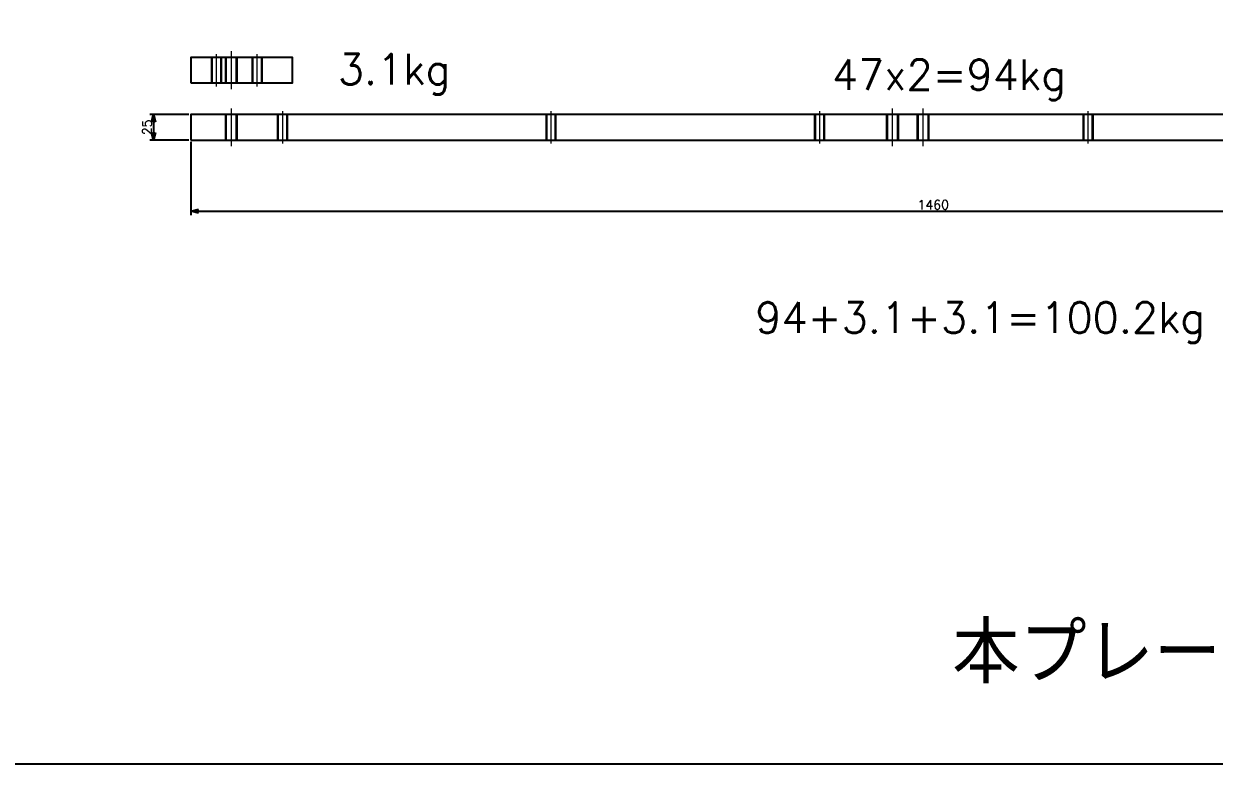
# Model space of a CAD drawing. Header units: millimetres. Extents: x -16130 to 36813, y -8099 to 27484.
# Drawn here: x 32796 to 33967, y 16789 to 17517 of the extents above; entities that cross this region are included whole.
import ezdxf

# ---------------------------------------------------------------- set-up
doc = ezdxf.new("R2010")
doc.units = ezdxf.units.MM
doc.header["$LTSCALE"] = 6
doc.header["$PDMODE"] = 99
doc.header["$PDSIZE"] = 1
doc.linetypes.add('CENTER2', pattern=[28.575, 19.05, -3.175, 3.175, -3.175])
doc.linetypes.add('HIDDEN', pattern=[9.525, 6.35, -3.175])
for name, color, linetype, lineweight in [('04_HIDDEN', 2, 'HIDDEN', 13), ('05_CENTER', 4, 'CENTER2', 13), ('08_DIM', 3, 'Continuous', 13)]:
    doc.layers.add(name, color=color, linetype=linetype, lineweight=lineweight)
doc.styles.add('KSS_TXT', font='txt.shx', dxfattribs={"bigfont": 'extfont2.shx'})
doc.dimstyles.new('KSS_DIM', dxfattribs={"dimtxt": 3, "dimasz": 2.5, "dimexe": 1.25, "dimexo": 0.625, "dimtad": 1, "dimdsep": 46, "dimtxsty": 'KSS_TXT', "dimblk": 'OPEN30', "dimcen": 0, "dimazin": 2, "dimtfac": 0.75, "dimtmove": 0, "dimatfit": 3, "dimldrblk": 'OPEN30', "dimfxl": 1, "dimtolj": 1, "dimarcsym": 0})

# ---------------------------------------------------------------- blocks, each defined once
blk = doc.blocks.new('A$C59FC4813_1_1_1')
at = {"color": 0}
blk.add_lwpolyline([(150, -30), (1610, -30), (1610, -5), (150, -5)], close=True, dxfattribs=at)
at = {"layer": '04_HIDDEN'}
for p, q in [((184, -30), (184, -5)), ((185.2, -30), (185.2, -5)), ((194.7, -30), (194.7, -5)), ((196, -30), (196, -5)), ((235, -5), (235, -30)), ((236, -5), (236, -30)), ((244, -5), (244, -30)), ((245, -5), (245, -30)), ((499, -5), (499, -30)), ((500, -5), (500, -30)), ((508, -5), (508, -30)), ((509, -5), (509, -30)), ((763, -5), (763, -30)), ((764, -5), (764, -30)), ((772, -5), (772, -30)), ((773, -5), (773, -30)), ((834, -30), (834, -5)), ((835.3, -30), (835.3, -5)), ((844.8, -30), (844.8, -5)), ((846, -30), (846, -5)), ((864, -30), (864, -5)), ((865.3, -30), (865.3, -5)), ((874.8, -30), (874.8, -5)), ((876, -30), (876, -5)), ((1027, -5), (1027, -30)), ((1028, -5), (1028, -30)), ((1036, -5), (1036, -30)), ((1037, -5), (1037, -30))]:
    blk.add_line(p, q, dxfattribs=at)
at = {"layer": '05_CENTER'}
for p, q in [((190, -36.1), (190, 1.1)), ((840, -36.1), (840, 1.1)), ((870, -36.1), (870, 1.1)), ((240, -1.6), (240, -33.4)), ((504, -1.6), (504, -33.4)), ((768, -1.6), (768, -33.4)), ((1032, -1.6), (1032, -33.4))]:
    blk.add_line(p, q, dxfattribs=at)
blk = doc.blocks.new('_Open30')
at = {"color": 0, "linetype": 'ByBlock', "lineweight": -2}
for p, q in [((-1, 0.27), (0, 0)), ((0, 0), (-1, -0.27)), ((0, 0), (-1, 0))]:
    blk.add_line(p, q, dxfattribs=at)
blk = doc.blocks.new('*D827')
at = {"layer": '08_DIM', "color": 0, "lineweight": -2, "transparency": 16777216}
for p, q in [((32958.8, 17428), (32920.2, 17428)), ((32924, 17420.5), (32924, 17410.5)), ((32958.8, 17403), (32920.2, 17403))]:
    blk.add_line(p, q, dxfattribs=at)
at = {"layer": 'Defpoints', "color": 0, "transparency": 16777216}
for p in [(32960.6, 17428), (32924, 17403), (32960.6, 17403)]:
    blk.add_point(p, dxfattribs=at)
at = {"layer": '08_DIM', "color": 0, "lineweight": -2, "transparency": 16777216, "xscale": 7.5, "yscale": 7.5, "zscale": 7.5}
for p, rotation in [((32924, 17428), 90), ((32924, 17403), 270)]:
    blk.add_blockref('_Open30', p, dxfattribs=dict(at, rotation=rotation))
at = {"layer": '08_DIM', "color": 0, "transparency": 16777216, "insert": (32917.6, 17415.5), "char_height": 9, "attachment_point": 5, "rotation": 90, "style": 'KSS_TXT'}
blk.add_mtext('\\A1;25', dxfattribs=at)
blk = doc.blocks.new('*D828')
at = {"layer": '08_DIM', "color": 0, "lineweight": -2, "transparency": 16777216}
for p, q in [((32960.6, 17401.1), (32960.6, 17329.2)), ((34420.6, 17401.1), (34420.6, 17329.2)), ((32968.1, 17333), (34413.1, 17333))]:
    blk.add_line(p, q, dxfattribs=at)
at = {"layer": 'Defpoints', "color": 0, "transparency": 16777216}
for p in [(32960.6, 17403), (34420.6, 17403), (34420.6, 17333)]:
    blk.add_point(p, dxfattribs=at)
at = {"layer": '08_DIM', "color": 0, "lineweight": -2, "transparency": 16777216, "xscale": 7.5, "yscale": 7.5, "zscale": 7.5, "rotation": 180}
blk.add_blockref('_Open30', (32960.6, 17333), dxfattribs=at)
at = {"layer": '08_DIM', "color": 0, "lineweight": -2, "transparency": 16777216, "xscale": 7.5, "yscale": 7.5, "zscale": 7.5}
blk.add_blockref('_Open30', (34420.6, 17333), dxfattribs=at)
at = {"layer": '08_DIM', "color": 0, "transparency": 16777216, "insert": (33690.6, 17339.3), "char_height": 9, "attachment_point": 5, "style": 'KSS_TXT'}
blk.add_mtext('\\A1;1460', dxfattribs=at)
blk = doc.blocks.new('A$C7D786457_1_1')
at = {"color": 0}
blk.add_lwpolyline([(-40, 0), (60, 0), (60, 25), (-40, 25)], close=True, dxfattribs=at)
at = {"layer": '04_HIDDEN', "color": 9}
for p, q in [((-20, 25), (-20, 0)), ((-19, 25), (-19, 0)), ((-11, 25), (-11, 0)), ((-10, 25), (-10, 0)), ((20, 25), (20, 0)), ((21, 25), (21, 0)), ((29, 25), (29, 0)), ((30, 25), (30, 0))]:
    blk.add_line(p, q, dxfattribs=at)
at = {"layer": '04_HIDDEN'}
for p, q in [((-6, 0), (-6, 25)), ((-4.8, 0), (-4.8, 25)), ((4.7, 0), (4.7, 25)), ((6, 0), (6, 25))]:
    blk.add_line(p, q, dxfattribs=at)
at = {"layer": '05_CENTER', "color": 9}
for p, q in [((-15, 28.4), (-15, -3.4)), ((25, 28.4), (25, -3.4))]:
    blk.add_line(p, q, dxfattribs=at)
at = {"layer": '05_CENTER'}
blk.add_line((0, -6.1), (0, 31.1), dxfattribs=at)

msp = doc.modelspace()

# ---------------------------------------------------------------- linework, layer by layer
at = {"color": 2}
msp.add_lwpolyline([(31882.22443, 20919.96385), (36548.3499, 20919.96385), (36548.3499, 16789.19417), (31882.22443, 16789.19417)], close=True, dxfattribs=at)

# ---------------------------------------------------------------- block references
for name, p in [('A$C7D786457_1_1', (33000.62592, 17459.09995)), ('A$C59FC4813_1_1_1', (32810.62592, 17432.96063))]:
    msp.add_blockref(name, p)

# ---------------------------------------------------------------- texts
at = {"layer": '08_DIM', "color": 6, "style": 'KSS_TXT'}
for s, height, p in [('3.1kg', 30, (33105.14297, 17457.70849)), ('47x2=94kg', 30, (33590.95443, 17452.31386)), ('94+3.1+3.1=100.2kg', 30, (33515.63885, 17213.38578)), ('本プレートはフレームにボルト固定式', 60, (33709.30558, 16868.59397))]:
    msp.add_text(s, height=height, dxfattribs=at).set_placement(p)

# ---------------------------------------------------------------- dimensions: what is measured, and where the dimension line sits
at = {"layer": '08_DIM'}
dim = msp.add_linear_dim(base=(32923.96281, 17402.96063), p1=(32960.62594, 17427.96063), p2=(32960.62594, 17402.96063), angle=90, dimstyle='KSS_DIM', override={"dimscale": 3}, dxfattribs=at)
dim.commit()
dim.dimension.update_dxf_attribs({"geometry": '*D827', "text_midpoint": (32917.58156, 17415.46063)})
dim = msp.add_linear_dim(base=(34420.62594, 17332.95351), p1=(32960.62594, 17402.96063), p2=(34420.62594, 17402.96063), dimstyle='KSS_DIM', override={"dimscale": 3}, dxfattribs=at)
dim.commit()
dim.dimension.update_dxf_attribs({"geometry": '*D828', "text_midpoint": (33690.62594, 17339.32851)})

doc.saveas('drawing.dxf')
